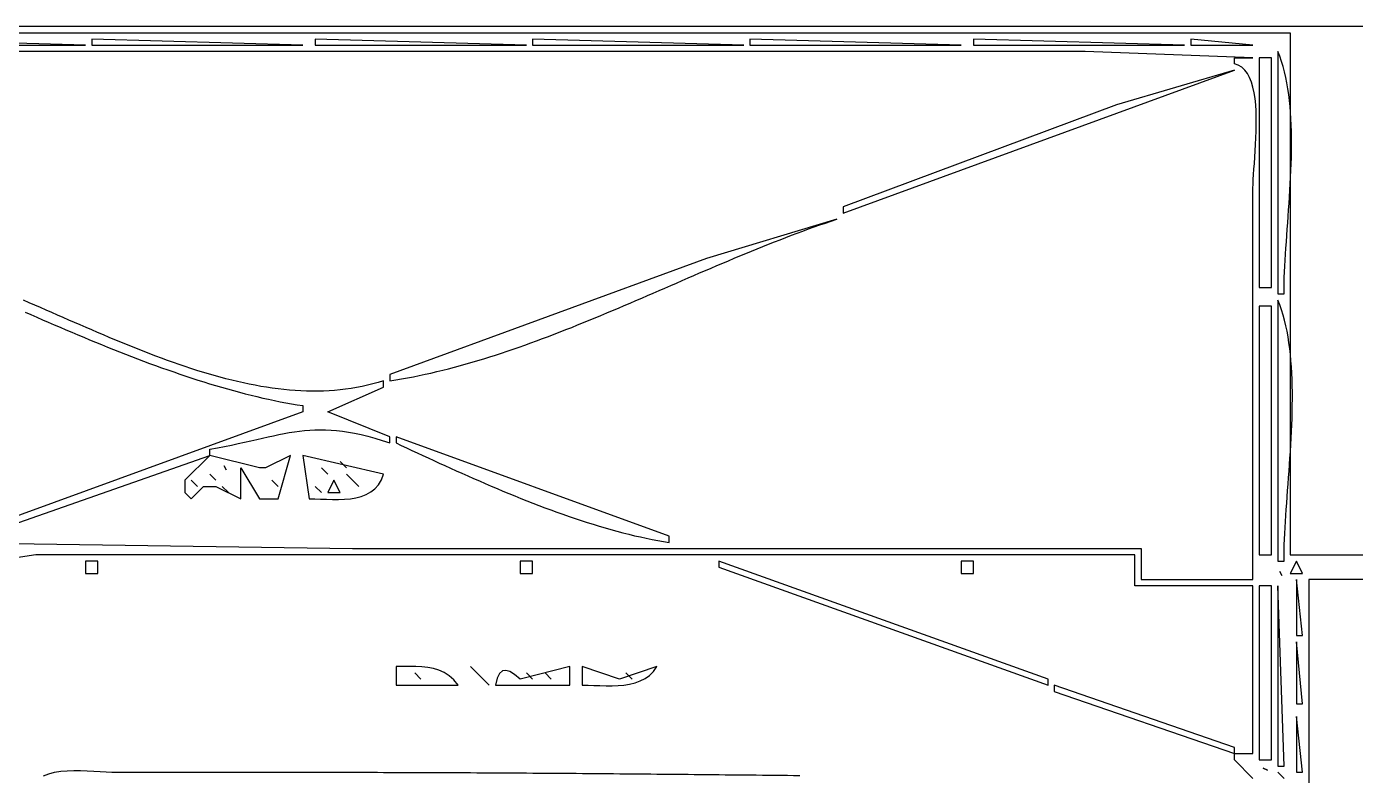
# Model space of a CAD drawing. Extents: x 0 to 1224, y 0 to 792.
# Drawn here: x 639.5 to 853.5, y 392.5 to 513 of the extents above; entities that cross this region are included whole.
import ezdxf

# ---------------------------------------------------------------- set-up
doc = ezdxf.new("R2010")
doc.units = 0
doc.layers.add('C251', color=251, linetype='CONTINUOUS')
doc.layers.add('C7', color=7, linetype='CONTINUOUS')

msp = doc.modelspace()

# ---------------------------------------------------------------- linework, layer by layer
at = {"layer": 'C251'}
for points in [[(649, 427), (649, 425), (651, 425), (651, 427), (649, 427)], [(719, 427), (719, 425), (721, 425), (721, 427), (719, 427)], [(751, 427), (751, 426), (804, 407), (804, 408), (751, 427)], [(790, 427), (790, 425), (792, 425), (792, 427), (790, 427)]]:
    msp.add_lwpolyline(points, dxfattribs=at)
at = {"layer": 'C7'}
for points in [[(511, 513), (512, 483), (512, 428), (527, 428), (527, 512), (843, 512), (843, 428), (859, 428), (859, 513), (511, 513)], [(615, 511), (615, 510), (649, 510), (615, 511)], [(650, 511), (650, 510), (684, 510), (650, 511)], [(686, 511), (686, 510), (720, 510), (686, 511)], [(721, 511), (721, 510), (755, 510), (721, 511)], [(756, 511), (756, 510), (790, 510), (756, 511)], [(792, 511), (792, 510), (826, 510), (792, 511)], [(827, 511), (827, 510), (837, 510), (827, 511)], [(626, 430), (692, 429), (819, 429), (819, 424), (837, 424), (837, 487), (837.0118, 487.6424), (837.0446, 488.3721), (837.0936, 489.1795), (837.1546, 490.0549), (837.223, 490.9888), (837.2943, 491.9714), (837.3642, 492.993), (837.4281, 494.0442), (837.4816, 495.1151), (837.5202, 496.1963), (837.5395, 497.2779), (837.535, 498.3505), (837.5022, 499.4043), (837.4367, 500.4297), (837.334, 501.417), (837.1896, 502.3567), (836.9992, 503.239), (836.7581, 504.0543), (836.4621, 504.7931), (836.1065, 505.4455), (835.6869, 506.0021), (835.199, 506.4531), (834.6381, 506.789), (834, 507), (834, 508), (837, 508), (810, 509), (748, 509), (533, 509)], [(838, 508), (838, 471), (840, 471), (840, 508), (838, 508)], [(841, 509), (841, 470), (842, 470), (842.006, 470.8496), (842.0234, 471.7219), (842.0512, 472.6156), (842.0884, 473.5294), (842.1338, 474.462), (842.1866, 475.4121), (842.2456, 476.3785), (842.3098, 477.3598), (842.3783, 478.3548), (842.45, 479.3622), (842.5238, 480.3808), (842.5988, 481.4091), (842.6739, 482.4461), (842.748, 483.4903), (842.8203, 484.5405), (842.8896, 485.5955), (842.9549, 486.6539), (843.0152, 487.7144), (843.0694, 488.7758), (843.1167, 489.8369), (843.1558, 490.8962), (843.1858, 491.9525), (843.2057, 493.0047), (843.2144, 494.0513), (843.2109, 495.091), (843.1943, 496.1227), (843.1634, 497.1451), (843.1172, 498.1568), (843.0547, 499.1565), (842.975, 500.143), (842.8769, 501.1151), (842.7595, 502.0713), (842.6216, 503.0106), (842.4624, 503.9314), (842.2807, 504.8327), (842.0756, 505.7131), (841.846, 506.5713), (841.5908, 507.406), (841.3092, 508.216), (841, 509)], [(771, 484), (771, 483), (834, 506), (815, 500.423615), (771, 484)], [(698, 457), (698, 456), (698.9466, 456.1473), (699.8933, 456.3057), (700.84, 456.4748), (701.7867, 456.6545), (702.7334, 456.8444), (703.68, 457.0443), (704.6265, 457.254), (705.573, 457.4733), (706.5193, 457.7019), (707.4656, 457.9396), (708.4118, 458.1862), (709.3579, 458.4413), (710.3038, 458.7048), (711.2496, 458.9764), (712.1952, 459.2558), (713.1407, 459.543), (714.086, 459.8375), (715.031, 460.1392), (715.9759, 460.4478), (716.9206, 460.7631), (717.865, 461.0848), (718.8092, 461.4127), (719.7531, 461.7466), (720.6968, 462.0863), (721.6402, 462.4314), (722.5832, 462.7817), (723.526, 463.1371), (724.4685, 463.4972), (725.4106, 463.8619), (726.3524, 464.2309), (727.2938, 464.6039), (728.2349, 464.9807), (729.1755, 465.3611), (730.1158, 465.7448), (731.0557, 466.1316), (731.9952, 466.5213), (732.9342, 466.9135), (733.8728, 467.3082), (734.8109, 467.705), (735.7486, 468.1037), (736.6858, 468.504), (737.6225, 468.9057), (738.5587, 469.3087), (739.4943, 469.7126), (740.4295, 470.1171), (741.3641, 470.5222), (742.2981, 470.9274), (743.2316, 471.3326), (744.1645, 471.7376), (745.0968, 472.1421), (746.0285, 472.5458), (746.9596, 472.9486), (747.89, 473.3501), (748.8199, 473.7502), (749.749, 474.1486), (750.6775, 474.5451), (751.6053, 474.9393), (752.5324, 475.3312), (753.4589, 475.7204), (754.3846, 476.1068), (755.3095, 476.49), (756.2338, 476.8698), (757.1573, 477.246), (758.08, 477.6184), (759.0019, 477.9866), (759.9231, 478.3506), (760.8434, 478.71), (761.7629, 479.0646), (762.6816, 479.4141), (763.5995, 479.7583), (764.5165, 480.0971), (765.4327, 480.43), (766.3479, 480.757), (767.2623, 481.0777), (768.1758, 481.3919), (769.0883, 481.6994), (770, 482), (749, 475.681335), (698, 457)], [(629, 430), (669, 444), (665, 440), (665, 438), (666, 437), (668, 439), (669, 439), (670, 439), (674, 437), (674, 442), (677, 437), (680, 437), (682, 444), (678, 442), (677, 442), (669, 444), (669, 445), (670.2244, 445.2184), (671.3947, 445.4415), (672.5149, 445.6672), (673.5888, 445.8938), (674.6203, 446.1194), (675.6133, 446.3422), (676.5717, 446.5602), (677.4993, 446.7716), (678.4001, 446.9746), (679.2779, 447.1673), (680.1367, 447.3479), (680.9802, 447.5145), (681.8125, 447.6652), (682.6374, 447.7981), (683.4587, 447.9115), (684.2805, 448.0035), (685.1064, 448.0722), (685.9405, 448.1157), (686.7867, 448.1322), (687.6487, 448.1198), (688.5306, 448.0767), (689.4361, 448.0011), (690.3693, 447.891), (691.3339, 447.7446), (692.3338, 447.56), (693.373, 447.3355), (694.4553, 447.069), (695.5847, 446.7589), (696.7649, 446.4031), (698, 446), (698, 447), (688, 451), (697, 455), (697, 456), (696.1393, 455.7327), (695.2742, 455.4901), (694.4047, 455.2717), (693.5309, 455.0771), (692.653, 454.9057), (691.7711, 454.7572), (690.8853, 454.631), (689.9958, 454.5267), (689.1026, 454.4438), (688.206, 454.3819), (687.306, 454.3405), (686.4027, 454.3192), (685.4963, 454.3174), (684.587, 454.3347), (683.6747, 454.3707), (682.7598, 454.4249), (681.8422, 454.4968), (680.9222, 454.5859), (679.9998, 454.6919), (679.0752, 454.8141), (678.1485, 454.9523), (677.2198, 455.1059), (676.2893, 455.2744), (675.3571, 455.4573), (674.4233, 455.6543), (673.488, 455.8649), (672.5514, 456.0885), (671.6136, 456.3248), (670.6747, 456.5732), (669.7348, 456.8334), (668.7942, 457.1047), (667.8528, 457.3869), (666.9109, 457.6793), (665.9685, 457.9816), (665.0259, 458.2933), (664.083, 458.6139), (663.1401, 458.943), (662.1972, 459.2801), (661.2546, 459.6247), (660.3122, 459.9763), (659.3703, 460.3346), (658.429, 460.699), (657.4884, 461.0691), (656.5486, 461.4444), (655.6098, 461.8244), (654.6721, 462.2088), (653.7356, 462.5969), (652.8004, 462.9885), (651.8667, 463.3829), (650.9346, 463.7798), (650.0042, 464.1786), (649.0756, 464.579), (648.1491, 464.9803), (647.2246, 465.3823), (646.3024, 465.7844), (645.3825, 466.1862), (644.4652, 466.5871), (643.5504, 466.9868), (642.6384, 467.3847), (641.7292, 467.7804), (640.823, 468.1735), (639.92, 468.5635), (639.0202, 468.9498)], [(841, 469), (841, 427), (842, 427), (842.0057, 427.8455), (842.0222, 428.7129), (842.0487, 429.6011), (842.0842, 430.5089), (842.1278, 431.4351), (842.1787, 432.3787), (842.236, 433.3384), (842.2987, 434.3131), (842.366, 435.3017), (842.437, 436.303), (842.5107, 437.316), (842.5864, 438.3394), (842.6631, 439.372), (842.7398, 440.4129), (842.8158, 441.4607), (842.8901, 442.5144), (842.9619, 443.5728), (843.0301, 444.6348), (843.0941, 445.6993), (843.1527, 446.765), (843.2053, 447.8309), (843.2508, 448.8958), (843.2883, 449.9585), (843.3171, 451.0179), (843.3361, 452.0729), (843.3446, 453.1223), (843.3415, 454.165), (843.326, 455.1999), (843.2973, 456.2257), (843.2544, 457.2413), (843.1964, 458.2457), (843.1224, 459.2376), (843.0316, 460.2159), (842.9231, 461.1795), (842.7958, 462.1273), (842.6491, 463.0579), (842.4819, 463.9705), (842.2935, 464.8637), (842.0828, 465.7364), (841.8489, 466.5876), (841.5911, 467.416), (841.3084, 468.2205), (841, 469)], [(639.2749, 467.0615), (640.2011, 466.6529), (641.1313, 466.2442), (642.0654, 465.8357), (643.0031, 465.4276), (643.9442, 465.0201), (644.8886, 464.6136), (645.8361, 464.2083), (646.7864, 463.8045), (647.7394, 463.4024), (648.6949, 463.0024), (649.6526, 462.6045), (650.6124, 462.2092), (651.5742, 461.8167), (652.5376, 461.4272), (653.5025, 461.0411), (654.4687, 460.6585), (655.436, 460.2797), (656.4042, 459.905), (657.3732, 459.5347), (658.3426, 459.169), (659.3124, 458.8082), (660.2823, 458.4526), (661.2522, 458.1023), (662.2217, 457.7577), (663.1909, 457.419), (664.1593, 457.0866), (665.127, 456.7606), (666.0935, 456.4413), (667.0589, 456.129), (668.0228, 455.8239), (668.985, 455.5263), (669.9455, 455.2365), (670.9039, 454.9547), (671.8601, 454.6813), (672.8139, 454.4163), (673.7651, 454.1602), (674.7134, 453.9132), (675.6588, 453.6755), (676.601, 453.4474), (677.5398, 453.2292), (678.475, 453.0211), (679.4064, 452.8234), (680.3339, 452.6364), (681.2571, 452.4602), (682.176, 452.2953), (683.0904, 452.1418), (684, 452), (684, 451), (629, 431)], [(838, 468), (838, 428), (840, 428), (840, 468), (838, 468)], [(699, 447), (699, 446), (699.8404, 445.607), (700.6901, 445.21), (701.5487, 444.8095), (702.4158, 444.4059), (703.2911, 443.9996), (704.1742, 443.591), (705.0649, 443.1805), (705.9627, 442.7685), (706.8675, 442.3555), (707.7787, 441.9419), (708.6961, 441.528), (709.6193, 441.1144), (710.5481, 440.7014), (711.482, 440.2894), (712.4207, 439.8789), (713.364, 439.4702), (714.3114, 439.0638), (715.2626, 438.6601), (716.2173, 438.2596), (717.1752, 437.8626), (718.1359, 437.4695), (719.099, 437.0808), (720.0643, 436.6969), (721.0314, 436.3181), (722, 435.945), (722.9697, 435.5779), (723.9402, 435.2173), (724.9112, 434.8635), (725.8823, 434.5171), (726.8532, 434.1783), (727.8235, 433.8476), (728.793, 433.5255), (729.7612, 433.2123), (730.7279, 432.9084), (731.6926, 432.6144), (732.6552, 432.3305), (733.6152, 432.0573), (734.5723, 431.795), (735.5261, 431.5443), (736.4764, 431.3053), (737.4227, 431.0787), (738.3649, 430.8647), (739.3024, 430.6639), (740.235, 430.4766), (741.1624, 430.3032), (742.0841, 430.1442), (743, 430), (743, 431), (699, 447)], [(684, 444), (685, 437), (685.9037, 436.9878), (686.8411, 436.9598), (687.801, 436.9288), (688.7723, 436.9077), (689.7437, 436.9094), (690.704, 436.9466), (691.642, 437.0321), (692.5466, 437.179), (693.4064, 437.3999), (694.2104, 437.7077), (694.9473, 438.1152), (695.6059, 438.6354), (696.175, 439.281), (696.6434, 440.0649), (697, 441), (684, 444)], [(690, 443), (691, 442), (690, 443)], [(669, 441), (670, 440), (669, 441)], [(671.333313, 442.333344), (671.666687, 441.666656), (671.333313, 442.333344)], [(687, 442), (688, 441), (687, 442)], [(691, 441), (693, 439), (691, 441)], [(666, 440), (667, 439), (666, 440)], [(671, 439), (672, 438), (671, 439)], [(679, 440), (680, 439), (679, 440)], [(686, 439), (687, 438), (686, 439)], [(689, 440), (688, 438), (690, 438), (689, 440)], [(837, 392), (834, 395), (834, 396), (837, 396), (837, 423), (818, 423), (818, 428), (676, 428), (641, 428), (628, 426)], [(844, 427), (843, 425), (845, 425), (844, 427)], [(841.333313, 425.333344), (841.666687, 424.666656), (841.333313, 425.333344)], [(844, 424), (844, 415), (845, 415), (844, 424)], [(846, 424), (846, 333), (884, 333)], [(902, 424), (846, 424)], [(838, 423), (838, 395), (840, 395), (840, 423), (838, 423)], [(841, 423), (841, 394), (842, 394), (841, 423)], [(844, 414), (844, 404), (845, 404), (844, 414)], [(699, 410), (699, 407), (709, 407), (708.2885, 407.8602), (707.5344, 408.5416), (706.7386, 409.0647), (705.9022, 409.4499), (705.0264, 409.7176), (704.112, 409.8883), (703.1602, 409.9822), (702.1721, 410.02), (701.1486, 410.0219), (700.0909, 410.0084), (699, 410)], [(702, 409), (703, 408), (702, 409)], [(711, 410), (714, 407), (711, 410)], [(715, 407), (727, 407), (727, 410), (719, 408), (718.1008, 408.7215), (717.3323, 409.1962), (716.6814, 409.3993), (716.1355, 409.306), (715.6818, 408.8915), (715.3076, 408.1311), (715, 407)], [(720, 409), (721, 408), (720, 409)], [(723, 409), (724, 408), (723, 409)], [(729, 410), (729, 407), (729.9247, 406.9949), (730.8752, 406.9721), (731.8422, 406.9444), (732.8169, 406.9248), (733.7903, 406.9261), (734.7532, 406.9612), (735.6967, 407.0428), (736.6117, 407.1839), (737.4893, 407.3974), (738.3205, 407.6961), (739.0961, 408.0928), (739.8072, 408.6004), (740.4449, 409.2319), (741, 410), (735, 408), (729, 410)], [(736, 409), (737, 408), (736, 409)], [(805, 407), (805, 406), (834, 396), (834, 397), (805, 407)], [(844, 402), (844, 393), (845, 393), (844, 402)], [(642.2419, 392.4076), (643.0788, 392.7483), (644.0015, 392.9952), (644.9921, 393.1607), (646.0326, 393.257), (647.1051, 393.2963), (648.1916, 393.2907), (649.2742, 393.2526), (650.3349, 393.194), (651.3558, 393.1272), (652.3189, 393.0645), (653.2063, 393.018), (654, 393), (690, 393), (691.0009, 392.9998), (692.0017, 392.9994), (693.0026, 392.9987), (694.0034, 392.9978), (695.0042, 392.9966), (696.005, 392.9951), (697.0058, 392.9934), (698.0065, 392.9914), (699.0073, 392.9892), (700.008, 392.9867), (701.0086, 392.984), (702.0093, 392.981), (703.01, 392.9779), (704.0106, 392.9745), (705.0112, 392.9708), (706.0118, 392.967), (707.0123, 392.9629), (708.0129, 392.9586), (709.0134, 392.9542), (710.0139, 392.9495), (711.0144, 392.9446), (712.0149, 392.9395), (713.0153, 392.9342), (714.0157, 392.9287), (715.0162, 392.923), (716.0166, 392.9172), (717.0169, 392.9111), (718.0173, 392.9049), (719.0176, 392.8985), (720.018, 392.892), (721.0183, 392.8853), (722.0186, 392.8784), (723.0189, 392.8714), (724.0191, 392.8642), (725.0194, 392.8569), (726.0196, 392.8494), (727.0198, 392.8418), (728.02, 392.834), (729.0202, 392.8261), (730.0204, 392.8181), (731.0206, 392.81), (732.0207, 392.8017), (733.0208, 392.7933), (734.021, 392.7848), (735.0211, 392.7762), (736.0212, 392.7675), (737.0212, 392.7586), (738.0213, 392.7497), (739.0214, 392.7407), (740.0214, 392.7316), (741.0214, 392.7224), (742.0214, 392.7131), (743.0214, 392.7037), (744.0214, 392.6943), (745.0214, 392.6847), (746.0214, 392.6751), (747.0213, 392.6655), (748.0213, 392.6558), (749.0212, 392.646), (750.0212, 392.6362), (751.0211, 392.6263), (752.021, 392.6163), (753.0209, 392.6064), (754.0208, 392.5963), (755.0207, 392.5863), (756.0205, 392.5762), (757.0204, 392.5661), (758.0202, 392.556), (759.0201, 392.5458), (760.0199, 392.5356), (761.0198, 392.5255), (762.0196, 392.5153), (763.0194, 392.5051), (764.0192, 392.4948)], [(838.666687, 393.666656), (839.333313, 393.333344), (838.666687, 393.666656)], [(841, 393), (842, 392), (841, 393)]]:
    msp.add_lwpolyline(points, dxfattribs=at)

doc.saveas('drawing.dxf')
